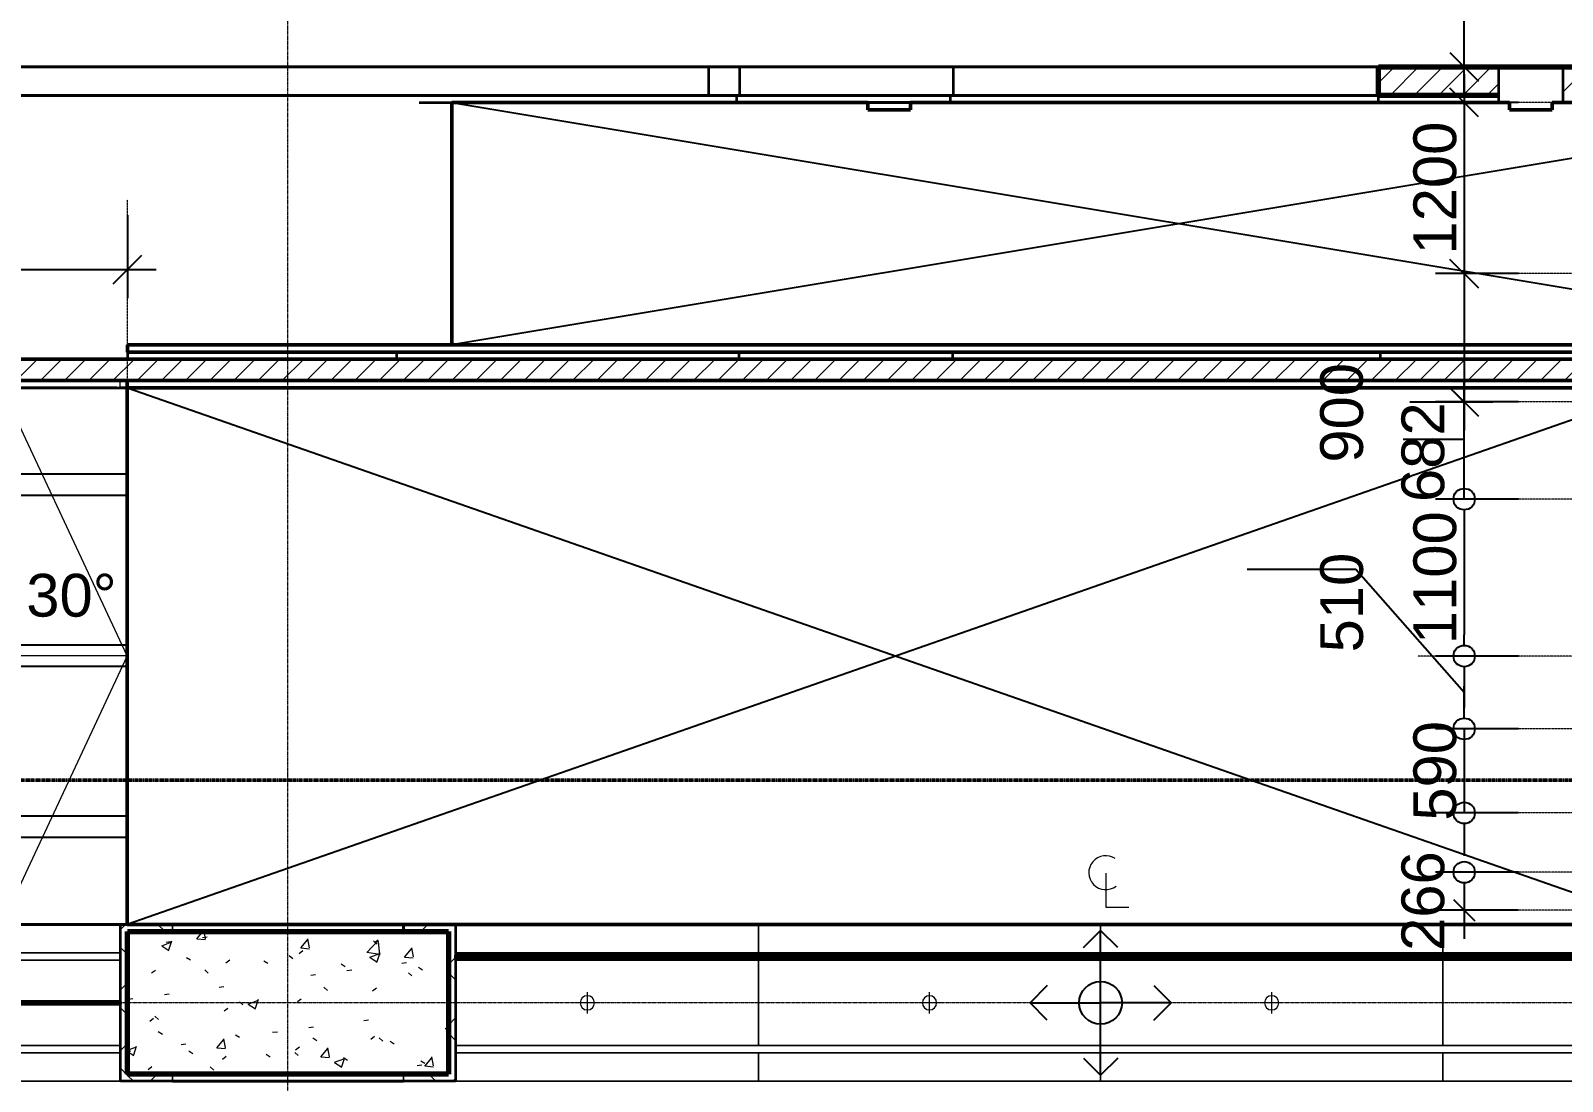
# Model space of a CAD drawing. Header units: millimetres. Extents: x -853228 to -774597, y -17231 to 22435.
# Drawn here: x -803487 to -792743, y 3028 to 10399 of the extents above; entities that cross this region are included whole.
import ezdxf
from ezdxf.xclip import XClip

# ---------------------------------------------------------------- set-up
doc = ezdxf.new("R2010")
doc.units = ezdxf.units.MM
doc.header["$XCLIPFRAME"] = 0
doc.linetypes.add('DPA_Grid _ Level 100', pattern=[10, 5.5, -1.6, 1.3, -1.6])
doc.linetypes.add('DPA_Hidden 50', pattern=[3, 2, -1])
for name, color, linetype, lineweight in [('_ _ A-DETL-OPENING', 1, 'Continuous', 25), ('A-ANNO-DIMS', 1, 'Continuous', 9), ('A-ANNO-NOTE', 3, 'Continuous', 25), ('A-CLNG', 2, 'Continuous', 9), ('A-CLNG-PATT', 2, 'Continuous', 9), ('A-COLS', 5, 'Continuous', 70), ('A-COLS-E', 1, 'Continuous', 35), ('A-DETL', 1, 'Continuous', 70), ('A-DETL-GENF', 2, 'Continuous', 9), ('A-FLOR-E', 2, 'Continuous', 35), ('A-GLAZ-CURT', 2, 'Continuous', 9), ('A-WALL', 5, 'Continuous', 35), ('A-WALL-FNSH', 2, 'Continuous', 35), ('A-WALL-PATT', 1, 'Continuous', 35), ('E-LITE-EQPM', 2, 'Continuous', 9), ('G-ANNO-SECL', 3, 'Continuous', 9), ('G-ANNO-TEXT', 3, 'Continuous', 9), ('I-WALL-E', 2, 'Continuous', 35), ('S-GRID', 251, 'Continuous', 9), ('WALL-E', 2, 'Continuous', 35)]:
    doc.layers.add(name, color=color, linetype=linetype, lineweight=lineweight)
doc.styles.add('Arial_2', font='arial.ttf', dxfattribs={"height": 300})
doc.dimstyles.new('DPA-DIM-3_0_C-C', dxfattribs={"dimscale": 304.8, "dimtxt": 306.07782, "dimasz": 0.492126, "dimexe": 0.656168, "dimexo": 0.0625, "dimgap": 0.164042, "dimtad": 1, "dimdec": 0, "dimzin": 0, "dimdsep": 46, "dimtxsty": 'Arial_2', "dimblk1": 'DOTBLANK', "dimblk2": 'DOTBLANK', "dimsah": 1, "dimcen": 0.09, "dimdle": 0.656168, "dimadec": 8, "dimazin": 0, "dimtfac": 1, "dimtdec": 4, "dimtix": 1, "dimtmove": 0, "dimatfit": 3, "dimfxl": 1.312336, "dimfxlon": 1, "dimtvp": 1, "dimtolj": 1, "dimtzin": 0, "dimarcsym": 2})
doc.dimstyles.new('DPA-DIM-3_0_C-C_1', dxfattribs={"dimscale": 304.8, "dimtxt": 306.07782, "dimasz": 0.492126, "dimexe": 0.656168, "dimexo": 0.0625, "dimgap": 0.164042, "dimtad": 1, "dimdec": 0, "dimzin": 0, "dimdsep": 46, "dimtxsty": 'Arial_2', "dimblk1": 'DOTBLANK', "dimblk2": 'DOTBLANK', "dimsah": 1, "dimcen": 0.09, "dimdle": 0.656168, "dimadec": 8, "dimazin": 0, "dimtfac": 1, "dimtdec": 4, "dimtix": 1, "dimtmove": 1, "dimatfit": 3, "dimfxl": 1.312336, "dimfxlon": 1, "dimtvp": 1, "dimtolj": 1, "dimtzin": 0, "dimarcsym": 2})
doc.dimstyles.new('DPA-DIM-3_0_C-T', dxfattribs={"dimscale": 304.8, "dimtxt": 306.07782, "dimasz": 0.492126, "dimexe": 0.656168, "dimexo": 0.0625, "dimgap": 0.164042, "dimtad": 0, "dimjust": 2, "dimdec": 0, "dimzin": 0, "dimdsep": 46, "dimtxsty": 'Arial_2', "dimblk1": 'DOTBLANK', "dimblk2": 'OBLIQUE', "dimsah": 1, "dimcen": 0.09, "dimdle": 0.656168, "dimadec": 8, "dimazin": 0, "dimtfac": 1, "dimtdec": 4, "dimtix": 1, "dimtmove": 2, "dimatfit": 3, "dimfxl": 1.312336, "dimfxlon": 1, "dimtvp": 1, "dimtolj": 1, "dimtzin": 0, "dimarcsym": 2})
doc.dimstyles.new('DPA-DIM-3_0_T-T', dxfattribs={"dimscale": 304.8, "dimtxt": 306.07782, "dimasz": 0.656168, "dimexe": 0.656168, "dimexo": 0.0625, "dimgap": 0.164042, "dimtad": 1, "dimdec": 0, "dimzin": 0, "dimdsep": 46, "dimtxsty": 'Arial_2', "dimblk1": 'OBLIQUE', "dimblk2": 'OBLIQUE', "dimsah": 1, "dimcen": 0.09, "dimdle": 0.656168, "dimadec": 8, "dimazin": 0, "dimtfac": 1, "dimtdec": 4, "dimtix": 1, "dimtmove": 0, "dimatfit": 3, "dimfxl": 1.312336, "dimfxlon": 1, "dimtvp": 1, "dimtolj": 1, "dimtzin": 0, "dimarcsym": 2})
doc.dimstyles.new('DPA-DIM-3_0_T-T_1', dxfattribs={"dimscale": 304.8, "dimtxt": 306.07782, "dimasz": 0.656168, "dimexe": 0.656168, "dimexo": 0.0625, "dimgap": 0.164042, "dimtad": 1, "dimdec": 0, "dimzin": 0, "dimdsep": 46, "dimtxsty": 'Arial_2', "dimblk1": 'OBLIQUE', "dimblk2": 'OBLIQUE', "dimsah": 1, "dimcen": 0.09, "dimdle": 0.656168, "dimadec": 8, "dimazin": 0, "dimtfac": 1, "dimtdec": 4, "dimtix": 1, "dimtmove": 1, "dimatfit": 3, "dimfxl": 1.312336, "dimfxlon": 1, "dimtvp": 1, "dimtolj": 1, "dimtzin": 0, "dimarcsym": 2})
pattern_1 = [(45, (0, 0), (-84.852814, 84.852814), [])]
pattern_2 = [(45, (0, 0), (-212.13203, 212.13203), []), (135, (0, 0), (-212.13203, -212.13203), [])]

# ---------------------------------------------------------------- blocks, each defined once
blk = doc.blocks.new('DPA_Rectangular - 450 x 450 mm-12250881-4261-01 ENLARGED UPPER PLATFORM LEVEL - REFLECTED CEILING PLAN - SHEET 2')
at = {"layer": 'A-COLS-E'}
for p, q in [((-225, -25), (-225, 225)), ((-225, 225), (225, 225)), ((225, 225), (225, -25))]:
    blk.add_line(p, q, dxfattribs=at)
blk = doc.blocks.new('Arrow-Stair_Ramp-Direction _EWP-Down_ - Arrow Stair Line-18594266-4261-01 ENLARGED UPPER PLATFORM LEVEL - REFLECTED CEILING PLAN - SHEET 2')
at = {"layer": 'A-DETL-GENF', "lineweight": 9}
for q in [(1671, 2632), (-305, 750), (1671, -1132)]:
    blk.add_line((2552, 750), q, dxfattribs=at)
blk.add_circle((-305, 750), 30, dxfattribs=at)
blk = doc.blocks.new('M_Centreline - Centreline-12570908-4261-01 ENLARGED UPPER PLATFORM LEVEL - REFLECTED CEILING PLAN - SHEET 2')
at = {"layer": 'A-ANNO-NOTE', "lineweight": 18}
for p, q in [((-0.01, 0.59), (-0.01, -1.79)), ((-0.01, -1.79), (1.62, -1.79))]:
    blk.add_line(p, q, dxfattribs=at)
blk.add_arc((-0.01, 0.63), 1.19, 55.7755, 308.0372, dxfattribs=at)
blk = doc.blocks.new('DPA_AN_Setting out - Center-8732820-4261-01 ENLARGED UPPER PLATFORM LEVEL - REFLECTED CEILING PLAN - SHEET 2')
at = {"layer": 'A-ANNO-NOTE'}
for p, q in [((-1.21, 3.88), (0, 5.08)), ((1.21, 3.88), (0, 5.08)), ((0, 0), (0, 5.08)), ((-3.74, 1.21), (-4.95, 0)), ((3.74, 1.21), (4.95, 0)), ((-3.74, -1.21), (-4.95, 0)), ((-4.95, 0), (0, 0)), ((4.95, 0), (0, 0)), ((3.74, -1.21), (4.95, 0)), ((0, -5.08), (0, 0)), ((-1.21, -3.88), (0, -5.08)), ((1.21, -3.88), (0, -5.08))]:
    blk.add_line(p, q, dxfattribs=at)
blk.add_circle((0, 0), 1.5, dxfattribs=at)
blk = doc.blocks.new('System Panel - DPA-AR_Metal Ceiling Rectangular Panel-V15-4261-01 ENLARGED UPPER PLATFORM LEVEL - REFLECTED CEILING PLAN - SHEET 2')
at = {"layer": 'A-GLAZ-CURT'}
for p, q in [((-837057, 4129), (-839182, 4129)), ((-839182, 4129), (-839182, 3929)), ((-839182, 3929), (-839182, 4129)), ((-839182, 4129), (-837057, 4129)), ((-839182, 3929), (-837057, 3929)), ((-837057, 3929), (-839182, 3929))]:
    blk.add_line(p, q, dxfattribs=at)
blk = doc.blocks.new('System Panel - DPA-AR_Metal Ceiling Rectangular Panel-V11-4261-01 ENLARGED UPPER PLATFORM LEVEL - REFLECTED CEILING PLAN - SHEET 2')
at = {"layer": 'A-GLAZ-CURT'}
for p, q in [((-825657, 3229), (-827782, 3229)), ((-827782, 3229), (-827782, 3029)), ((-827782, 3029), (-827782, 3229)), ((-827782, 3229), (-825657, 3229)), ((-827782, 3029), (-825657, 3029)), ((-825657, 3029), (-827782, 3029))]:
    blk.add_line(p, q, dxfattribs=at)
blk = doc.blocks.new('System Panel - DPA-AR_Metal Ceiling Rectangular Panel-V19-4261-01 ENLARGED UPPER PLATFORM LEVEL - REFLECTED CEILING PLAN - SHEET 2')
at = {"layer": 'A-GLAZ-CURT'}
for p, q in [((-802857, 3879), (-804982, 3879)), ((-804982, 3879), (-804982, 3589)), ((-804982, 3589), (-804982, 3879)), ((-804982, 3879), (-802857, 3879)), ((-804982, 3569), (-804982, 3279)), ((-804982, 3279), (-804982, 3569)), ((-804982, 3279), (-802857, 3279)), ((-802857, 3279), (-804982, 3279))]:
    blk.add_line(p, q, dxfattribs=at)
blk = doc.blocks.new('System Panel - DPA-AR_Metal Ceiling Rectangular Panel-V20-4261-01 ENLARGED UPPER PLATFORM LEVEL - REFLECTED CEILING PLAN - SHEET 2')
at = {"layer": 'A-GLAZ-CURT'}
for p, q in [((-798382, 4129), (-800507, 4129)), ((-800507, 4129), (-798382, 4129)), ((-798382, 3929), (-798382, 4129)), ((-798382, 4129), (-798382, 3929)), ((-800507, 3929), (-798382, 3929)), ((-798382, 3929), (-800507, 3929))]:
    blk.add_line(p, q, dxfattribs=at)
blk = doc.blocks.new('System Panel - DPA-AR_Metal Ceiling Rectangular Panel-V21-4261-01 ENLARGED UPPER PLATFORM LEVEL - REFLECTED CEILING PLAN - SHEET 2')
at = {"layer": 'A-GLAZ-CURT'}
for p, q in [((-795982, 4129), (-798382, 4129)), ((-798382, 4129), (-798382, 3929)), ((-798382, 3929), (-798382, 4129)), ((-798382, 4129), (-795982, 4129)), ((-795982, 3929), (-795982, 4129)), ((-795982, 4129), (-795982, 3929)), ((-798382, 3929), (-795982, 3929)), ((-795982, 3929), (-798382, 3929))]:
    blk.add_line(p, q, dxfattribs=at)
blk = doc.blocks.new('System Panel - DPA-AR_Metal Ceiling Rectangular Panel-V22-4261-01 ENLARGED UPPER PLATFORM LEVEL - REFLECTED CEILING PLAN - SHEET 2')
at = {"layer": 'A-GLAZ-CURT'}
for p, q in [((-791457, 4129), (-793582, 4129)), ((-793582, 4129), (-793582, 3929)), ((-793582, 3929), (-793582, 4129)), ((-793582, 4129), (-791457, 4129)), ((-793582, 3929), (-791457, 3929)), ((-791457, 3929), (-793582, 3929))]:
    blk.add_line(p, q, dxfattribs=at)
blk = doc.blocks.new('System Panel - DPA-AR_Metal Ceiling Rectangular Panel-V6-4261-01 ENLARGED UPPER PLATFORM LEVEL - REFLECTED CEILING PLAN - SHEET 2')
at = {"layer": 'A-GLAZ-CURT'}
for p, q in [((-821182, 3229), (-823307, 3229)), ((-823307, 3229), (-821182, 3229)), ((-821182, 3029), (-821182, 3229)), ((-821182, 3229), (-821182, 3029)), ((-823307, 3029), (-821182, 3029)), ((-821182, 3029), (-823307, 3029))]:
    blk.add_line(p, q, dxfattribs=at)
blk = doc.blocks.new('System Panel - DPA-AR_Metal Ceiling Rectangular Panel-V7-4261-01 ENLARGED UPPER PLATFORM LEVEL - REFLECTED CEILING PLAN - SHEET 2')
at = {"layer": 'A-GLAZ-CURT'}
for p, q in [((-818782, 3229), (-821182, 3229)), ((-821182, 3229), (-821182, 3029)), ((-821182, 3029), (-821182, 3229)), ((-821182, 3229), (-818782, 3229)), ((-818782, 3029), (-818782, 3229)), ((-818782, 3229), (-818782, 3029)), ((-821182, 3029), (-818782, 3029)), ((-818782, 3029), (-821182, 3029))]:
    blk.add_line(p, q, dxfattribs=at)
blk = doc.blocks.new('System Panel - DPA-AR_Metal Ceiling Rectangular Panel-13139320-4261-01 ENLARGED UPPER PLATFORM LEVEL - REFLECTED CEILING PLAN - SHEET 2')
at = {"layer": 'A-GLAZ-CURT'}
for p, q in [((-821182, 3879), (-823307, 3879)), ((-823307, 3879), (-821182, 3879)), ((-821182, 3279), (-821182, 3879)), ((-821182, 3879), (-821182, 3279)), ((-823307, 3279), (-821182, 3279)), ((-821182, 3279), (-823307, 3279))]:
    blk.add_line(p, q, dxfattribs=at)
blk = doc.blocks.new('System Panel - DPA-AR_Metal Ceiling Rectangular Panel-13139299-4261-01 ENLARGED UPPER PLATFORM LEVEL - REFLECTED CEILING PLAN - SHEET 2')
at = {"layer": 'A-GLAZ-CURT'}
for p, q in [((-818782, 3879), (-821182, 3879)), ((-821182, 3879), (-821182, 3279)), ((-821182, 3279), (-821182, 3879)), ((-821182, 3879), (-818782, 3879)), ((-818782, 3279), (-818782, 3879)), ((-818782, 3879), (-818782, 3279)), ((-821182, 3279), (-818782, 3279)), ((-818782, 3279), (-821182, 3279))]:
    blk.add_line(p, q, dxfattribs=at)
blk = doc.blocks.new('System Panel - DPA-AR_Metal Ceiling Rectangular Panel-V12-4261-01 ENLARGED UPPER PLATFORM LEVEL - REFLECTED CEILING PLAN - SHEET 2')
at = {"layer": 'A-GLAZ-CURT'}
for p, q in [((-825657, 3879), (-827782, 3879)), ((-827782, 3879), (-827782, 3279)), ((-827782, 3279), (-827782, 3879)), ((-827782, 3879), (-825657, 3879)), ((-827782, 3279), (-825657, 3279)), ((-825657, 3279), (-827782, 3279))]:
    blk.add_line(p, q, dxfattribs=at)
blk = doc.blocks.new('*U470')
at = {"layer": 'A-CLNG'}
for p, q in [((-1127, 4315), (-3984, 4315)), ((-3984, 4315), (-1127, 4315)), ((-1127, 550), (-1127, 4315)), ((-1127, 4315), (-1127, 550)), ((-3984, 550), (-1127, 550)), ((-1127, 550), (-3984, 550))]:
    blk.add_line(p, q, dxfattribs=at)
at = {"layer": 'A-GLAZ-CURT'}
for name, p in [('System Panel - DPA-AR_Metal Ceiling Rectangular Panel-V15-4261-01 ENLARGED UPPER PLATFORM LEVEL - REFLECTED CEILING PLAN - SHEET 2', (835882, -3579)), ('System Panel - DPA-AR_Metal Ceiling Rectangular Panel-V20-4261-01 ENLARGED UPPER PLATFORM LEVEL - REFLECTED CEILING PLAN - SHEET 2', (801682, -3579)), ('System Panel - DPA-AR_Metal Ceiling Rectangular Panel-V21-4261-01 ENLARGED UPPER PLATFORM LEVEL - REFLECTED CEILING PLAN - SHEET 2', (801682, -3579)), ('System Panel - DPA-AR_Metal Ceiling Rectangular Panel-V21-4261-01 ENLARGED UPPER PLATFORM LEVEL - REFLECTED CEILING PLAN - SHEET 2', (804082, -3579)), ('System Panel - DPA-AR_Metal Ceiling Rectangular Panel-V22-4261-01 ENLARGED UPPER PLATFORM LEVEL - REFLECTED CEILING PLAN - SHEET 2', (801682, -3579)), ('System Panel - DPA-AR_Metal Ceiling Rectangular Panel-V19-4261-01 ENLARGED UPPER PLATFORM LEVEL - REFLECTED CEILING PLAN - SHEET 2', (801682, -3579)), ('System Panel - DPA-AR_Metal Ceiling Rectangular Panel-13139320-4261-01 ENLARGED UPPER PLATFORM LEVEL - REFLECTED CEILING PLAN - SHEET 2', (824482, -3579)), ('System Panel - DPA-AR_Metal Ceiling Rectangular Panel-13139299-4261-01 ENLARGED UPPER PLATFORM LEVEL - REFLECTED CEILING PLAN - SHEET 2', (824482, -3579)), ('System Panel - DPA-AR_Metal Ceiling Rectangular Panel-13139299-4261-01 ENLARGED UPPER PLATFORM LEVEL - REFLECTED CEILING PLAN - SHEET 2', (826882, -3579)), ('System Panel - DPA-AR_Metal Ceiling Rectangular Panel-V12-4261-01 ENLARGED UPPER PLATFORM LEVEL - REFLECTED CEILING PLAN - SHEET 2', (835882, -3579)), ('System Panel - DPA-AR_Metal Ceiling Rectangular Panel-V11-4261-01 ENLARGED UPPER PLATFORM LEVEL - REFLECTED CEILING PLAN - SHEET 2', (824482, -3579)), ('System Panel - DPA-AR_Metal Ceiling Rectangular Panel-V6-4261-01 ENLARGED UPPER PLATFORM LEVEL - REFLECTED CEILING PLAN - SHEET 2', (824482, -3579)), ('System Panel - DPA-AR_Metal Ceiling Rectangular Panel-V7-4261-01 ENLARGED UPPER PLATFORM LEVEL - REFLECTED CEILING PLAN - SHEET 2', (824482, -3579)), ('System Panel - DPA-AR_Metal Ceiling Rectangular Panel-V7-4261-01 ENLARGED UPPER PLATFORM LEVEL - REFLECTED CEILING PLAN - SHEET 2', (826882, -3579)), ('System Panel - DPA-AR_Metal Ceiling Rectangular Panel-V11-4261-01 ENLARGED UPPER PLATFORM LEVEL - REFLECTED CEILING PLAN - SHEET 2', (835882, -3579))]:
    blk.add_blockref(name, p, dxfattribs=at)
blk = doc.blocks.new('_Oblique')
at = {"color": 0, "linetype": 'ByBlock', "lineweight": -2}
blk.add_line((-0.5, -0.5), (0.5, 0.5), dxfattribs=at)
blk = doc.blocks.new('*D322')
at = {"layer": 'A-ANNO-DIMS', "color": 0, "lineweight": -2, "transparency": 16777216}
for p, q in [((8250, 6365), (8250, 9035)), ((7869, 8835), (8450, 8835)), ((7869, 6565), (8450, 6565))]:
    blk.add_line(p, q, dxfattribs=at)
at = {"layer": 'Defpoints', "color": 0, "transparency": 16777216}
for p in [(7850, 8835), (8250, 8835), (7850, 6565)]:
    blk.add_point(p, dxfattribs=at)
at = {"layer": 'A-ANNO-DIMS', "color": 0, "lineweight": -2, "transparency": 16777216, "xscale": 200, "yscale": 200, "zscale": 200}
for p, rotation in [((8250, 8835), 90), ((8250, 6565), 270)]:
    blk.add_blockref('_Oblique', p, dxfattribs=dict(at, rotation=rotation))
at = {"layer": 'A-ANNO-DIMS', "color": 0, "transparency": 16777216, "insert": (8046, 7700), "char_height": 300, "width": 1107.53, "attachment_point": 5, "rotation": 90, "style": 'Arial_2'}
blk.add_mtext('\\A1;2270', dxfattribs=at)
blk = doc.blocks.new('*D340')
at = {"layer": 'A-ANNO-DIMS', "color": 0, "lineweight": -2, "transparency": 16777216}
for p, q in [((-3984, 5525), (-3984, 4944)), ((-1125, 5525), (-1125, 4944)), ((-4184, 5144), (-925, 5144))]:
    blk.add_line(p, q, dxfattribs=at)
at = {"layer": 'Defpoints', "color": 0, "transparency": 16777216}
for p in [(-3984, 5544), (-1125, 5544), (-1125, 5144)]:
    blk.add_point(p, dxfattribs=at)
at = {"layer": 'A-ANNO-DIMS', "color": 0, "lineweight": -2, "transparency": 16777216, "xscale": 200, "yscale": 200, "zscale": 200, "rotation": 180}
blk.add_blockref('_Oblique', (-3984, 5144), dxfattribs=at)
at = {"layer": 'A-ANNO-DIMS', "color": 0, "lineweight": -2, "transparency": 16777216, "xscale": 200, "yscale": 200, "zscale": 200}
blk.add_blockref('_Oblique', (-1125, 5144), dxfattribs=at)
at = {"layer": 'A-ANNO-DIMS', "color": 0, "transparency": 16777216, "insert": (-2554, 5348), "char_height": 300, "width": 1107.53, "attachment_point": 5, "style": 'Arial_2'}
blk.add_mtext('\\A1;2859', dxfattribs=at)
blk = doc.blocks.new('*D347')
at = {"layer": 'Defpoints', "color": 0, "transparency": 16777216}
for p in [(8250, 3533), (8254, 3533), (8254, 3533)]:
    blk.add_point(p, dxfattribs=at)
blk = doc.blocks.new('_DotBlank')
at = {"color": 0, "linetype": 'ByBlock', "lineweight": -2}
blk.add_line((-0.5, 0), (-1, 0), dxfattribs=at)
blk.add_circle((0, 0), 0.5, dxfattribs=at)
blk = doc.blocks.new('_None')
blk = doc.blocks.new('*D348')
at = {"layer": 'A-ANNO-DIMS', "color": 0, "lineweight": -2, "transparency": 16777216}
for p, q in [((8250, 4215), (8250, 4365)), ((7869, 4215), (8450, 4215)), ((8250, 3533), (8250, 4215)), ((8630, 3533), (8050, 3533)), ((8250, 3383), (8250, 3233))]:
    blk.add_line(p, q, dxfattribs=at)
at = {"layer": 'Defpoints', "color": 0, "transparency": 16777216}
for p in [(7850, 4215), (8250, 4215), (8650, 3533)]:
    blk.add_point(p, dxfattribs=at)
at = {"layer": 'A-ANNO-DIMS', "color": 0, "lineweight": -2, "transparency": 16777216, "xscale": 150, "yscale": 150, "zscale": 150}
for name, p, rotation in [('_Oblique', (8250, 4215), 270), ('_DotBlank', (8250, 3533), 90)]:
    blk.add_blockref(name, p, dxfattribs=dict(at, rotation=rotation))
at = {"layer": 'A-ANNO-DIMS', "color": 0, "transparency": 16777216, "insert": (7810, 3513), "char_height": 300, "width": 830.65, "attachment_point": 1, "rotation": 90, "line_spacing_factor": 0.941778, "style": 'Arial_2'}
blk.add_mtext('\\A1;682', dxfattribs=at)
blk = doc.blocks.new('*D349')
at = {"layer": 'A-ANNO-DIMS', "color": 0, "lineweight": -2, "transparency": 16777216}
for p, q in [((8630, 3533), (8050, 3533)), ((8250, 3383), (8250, 2582)), ((8630, 2432), (8050, 2432))]:
    blk.add_line(p, q, dxfattribs=at)
at = {"layer": 'Defpoints', "color": 0, "transparency": 16777216}
for p in [(8650, 3533), (8250, 2432), (8650, 2432)]:
    blk.add_point(p, dxfattribs=at)
at = {"layer": 'A-ANNO-DIMS', "color": 0, "lineweight": -2, "transparency": 16777216, "xscale": 150, "yscale": 150, "zscale": 150}
for p, rotation in [((8250, 3533), 90), ((8250, 2432), 270)]:
    blk.add_blockref('_DotBlank', p, dxfattribs=dict(at, rotation=rotation))
at = {"layer": 'A-ANNO-DIMS', "color": 0, "transparency": 16777216, "insert": (8046, 2982), "char_height": 300, "width": 1107.53, "attachment_point": 5, "rotation": 90, "style": 'Arial_2'}
blk.add_mtext('\\A1;1100', dxfattribs=at)
blk = doc.blocks.new('*D350')
at = {"layer": 'A-ANNO-DIMS', "color": 0, "lineweight": -2, "transparency": 16777216}
for p, q in [((7490, 3039), (6728, 3039)), ((8250, 2177), (7490, 3039)), ((8630, 2432), (8050, 2432)), ((8250, 2282), (8250, 2072)), ((8630, 1922), (8050, 1922))]:
    blk.add_line(p, q, dxfattribs=at)
at = {"layer": 'Defpoints', "color": 0, "transparency": 16777216}
for p in [(8650, 2432), (8250, 1922), (8650, 1922)]:
    blk.add_point(p, dxfattribs=at)
at = {"layer": 'A-ANNO-DIMS', "color": 0, "lineweight": -2, "transparency": 16777216, "xscale": 150, "yscale": 150, "zscale": 150}
for p, rotation in [((8250, 2432), 90), ((8250, 1922), 270)]:
    blk.add_blockref('_DotBlank', p, dxfattribs=dict(at, rotation=rotation))
at = {"layer": 'A-ANNO-DIMS', "color": 0, "transparency": 16777216, "insert": (7240, 2458), "char_height": 300, "width": 830.65, "attachment_point": 1, "rotation": 90, "line_spacing_factor": 0.941778, "style": 'Arial_2'}
blk.add_mtext('\\A1;510', dxfattribs=at)
blk = doc.blocks.new('*D351')
at = {"layer": 'A-ANNO-DIMS', "color": 0, "lineweight": -2, "transparency": 16777216}
for p, q in [((8250, 2072), (8250, 2222)), ((8630, 1922), (8050, 1922)), ((8250, 1922), (8250, 1332)), ((8630, 1332), (8050, 1332)), ((8250, 1182), (8250, 1032))]:
    blk.add_line(p, q, dxfattribs=at)
at = {"layer": 'Defpoints', "color": 0, "transparency": 16777216}
for p in [(8650, 1922), (8250, 1332), (8650, 1332)]:
    blk.add_point(p, dxfattribs=at)
at = {"layer": 'A-ANNO-DIMS', "color": 0, "lineweight": -2, "transparency": 16777216, "xscale": 150, "yscale": 150, "zscale": 150}
for p, rotation in [((8250, 1922), 270), ((8250, 1332), 90)]:
    blk.add_blockref('_DotBlank', p, dxfattribs=dict(at, rotation=rotation))
at = {"layer": 'A-ANNO-DIMS', "color": 0, "transparency": 16777216, "insert": (8046, 1627), "char_height": 300, "width": 830.65, "attachment_point": 5, "rotation": 90, "style": 'Arial_2'}
blk.add_mtext('\\A1;590', dxfattribs=at)
blk = doc.blocks.new('*D352')
at = {"layer": 'Defpoints', "color": 0, "transparency": 16777216}
for p in [(8250, 916), (8254, 916), (8254, 916)]:
    blk.add_point(p, dxfattribs=at)
blk = doc.blocks.new('*D353')
at = {"layer": 'A-ANNO-DIMS', "color": 0, "lineweight": -2, "transparency": 16777216}
for p, q in [((8630, 916), (8050, 916)), ((8250, 766), (8250, 450)), ((8630, 650), (8050, 650))]:
    blk.add_line(p, q, dxfattribs=at)
at = {"layer": 'Defpoints', "color": 0, "transparency": 16777216}
for p in [(8650, 916), (8250, 650), (8650, 650)]:
    blk.add_point(p, dxfattribs=at)
at = {"layer": 'A-ANNO-DIMS', "color": 0, "lineweight": -2, "transparency": 16777216, "xscale": 150, "yscale": 150, "zscale": 150}
for name, p, rotation in [('_DotBlank', (8250, 916), 90), ('_Oblique', (8250, 650), 270)]:
    blk.add_blockref(name, p, dxfattribs=dict(at, rotation=rotation))
at = {"layer": 'A-ANNO-DIMS', "color": 0, "transparency": 16777216, "insert": (7810, 364), "char_height": 300, "width": 830.65, "attachment_point": 1, "rotation": 90, "line_spacing_factor": 0.941778, "style": 'Arial_2'}
blk.add_mtext('\\A1;266', dxfattribs=at)
blk = doc.blocks.new('*D382')
at = {"layer": 'A-ANNO-DIMS', "color": 0, "lineweight": -2, "transparency": 16777216}
for p, q in [((8250, 6515), (8250, 4915)), ((8630, 6315), (8050, 6315)), ((8630, 5115), (8050, 5115))]:
    blk.add_line(p, q, dxfattribs=at)
at = {"layer": 'Defpoints', "color": 0, "transparency": 16777216}
for p in [(8650, 6315), (8250, 5115), (8650, 5115)]:
    blk.add_point(p, dxfattribs=at)
at = {"layer": 'A-ANNO-DIMS', "color": 0, "lineweight": -2, "transparency": 16777216, "xscale": 200, "yscale": 200, "zscale": 200}
for p, rotation in [((8250, 6315), 90), ((8250, 5115), 270)]:
    blk.add_blockref('_Oblique', p, dxfattribs=dict(at, rotation=rotation))
at = {"layer": 'A-ANNO-DIMS', "color": 0, "transparency": 16777216, "insert": (8046, 5715), "char_height": 300, "width": 1107.53, "attachment_point": 5, "rotation": 90, "style": 'Arial_2'}
blk.add_mtext('\\A1;1200', dxfattribs=at)
blk = doc.blocks.new('*D383')
at = {"layer": 'A-ANNO-DIMS', "color": 0, "lineweight": -2, "transparency": 16777216}
for p, q in [((8250, 5315), (8250, 4015)), ((8630, 5115), (8050, 5115)), ((8630, 4215), (8050, 4215)), ((8250, 3954), (8250, 4215)), ((7821, 3954), (8250, 3954))]:
    blk.add_line(p, q, dxfattribs=at)
at = {"layer": 'Defpoints', "color": 0, "transparency": 16777216}
for p in [(8650, 5115), (8250, 4215), (8650, 4215)]:
    blk.add_point(p, dxfattribs=at)
at = {"layer": 'A-ANNO-DIMS', "color": 0, "lineweight": -2, "transparency": 16777216, "xscale": 200, "yscale": 200, "zscale": 200}
for p, rotation in [((8250, 5115), 90), ((8250, 4215), 270)]:
    blk.add_blockref('_Oblique', p, dxfattribs=dict(at, rotation=rotation))
at = {"layer": 'A-ANNO-DIMS', "color": 0, "transparency": 16777216, "insert": (7240, 3789), "char_height": 300, "width": 830.65, "attachment_point": 1, "rotation": 90, "line_spacing_factor": 0.941778, "style": 'Arial_2'}
blk.add_mtext('\\A1;900', dxfattribs=at)
blk = doc.blocks.new('LGF_DL_SAA_LowPower_DL1a - LGF_DL_SAA_LowPower_DL1a-8832329-4160-01 UPPER PLATFORM LEVEL - REFLECTED CEILING PLAN')
at = {"layer": 'A-DETL-GENF'}
for p, q in [((72.5, 0), (-72.5, 0)), ((0, 75), (0, -75))]:
    blk.add_line(p, q, dxfattribs=at)
blk.add_circle((0, 0), 50, dxfattribs=at)
blk = doc.blocks.new('C-1-PP19-AR-4160-01-B_20250902-175713_EXDOWNLIGHT')
at = {"layer": 'E-LITE-EQPM', "extrusion": (0, 0, -1), "rotation": 180}
for p in [(54900, 0), (52500, 0), (50100, 0)]:
    blk.add_blockref('LGF_DL_SAA_LowPower_DL1a - LGF_DL_SAA_LowPower_DL1a-8832329-4160-01 UPPER PLATFORM LEVEL - REFLECTED CEILING PLAN', p, dxfattribs=at)
blk = doc.blocks.new('C-1-PP19-AR-4261-01-B_20250910-022855_EXDIM')
at = {"layer": '_ _ A-DETL-OPENING'}
for p, q in [((1150, 6315), (11360, 4615)), ((11360, 6315), (1150, 4615)), ((9960.4, 4421.3), (-1127.4, 550)), ((-1125, 4315), (9656, 550))]:
    blk.add_line(p, q, dxfattribs=at)
at = {"layer": 'A-DETL', "lineweight": 50}
for p, q in [((4067, 6315), (1150, 6315)), ((1150, 6315), (1150, 4615)), ((4067, 6265), (4067, 6315)), ((4367, 6265), (4067, 6265)), ((8567, 6315), (4367, 6315)), ((4367, 6315), (4367, 6265)), ((8567, 6265), (8567, 6315)), ((8867, 6265), (8567, 6265)), ((11360, 6315), (8867, 6315)), ((8867, 6315), (8867, 6265)), ((11360, 4515), (-12775, 4515)), ((11360, 4615), (-1125, 4615)), ((-1125, 4615), (-1125, 4565)), ((-1125, 4565), (11360, 4565)), ((1150, 4565), (11360, 4565)), ((-12775, 4365), (11360, 4365)), ((11360, 4365), (-1127.4, 4365)), ((-1127.4, 4365), (-1127.4, 4315)), ((9656, 4315), (-1127.4, 4315)), ((-1127.4, 4315), (-1127.4, 550)), ((-1127.4, 4315), (11360, 4315)), ((-1127.4, 550), (9656, 550))]:
    blk.add_line(p, q, dxfattribs=at)
at = {"layer": 'A-DETL', "color": 55, "linetype": 'DPA_Hidden 50', "lineweight": 9}
for p, q in [((11366.9, 6315), (8166.9, 6315)), ((-1125, 4332.7), (-1125, 5632.7)), ((11400, 5115), (8166.9, 5115)), ((12400, 4215), (8166.9, 4215)), ((12400, 3532.5), (8254.4, 3532.5)), ((11625, 2432.5), (7925, 2432.5)), ((16975, 1922.5), (8254.4, 1922.5)), ((9954.4, 1332.5), (8254.4, 1332.5)), ((16975, 916.3), (8254.4, 916.3)), ((12054.4, 650), (8254.4, 650))]:
    blk.add_line(p, q, dxfattribs=at)
at = {"layer": 'A-DETL', "lineweight": 9}
for p, q in [((-1177.4, 4365), (-12525, 4365)), ((-12525, 4315), (-1177.4, 4315)), ((-1177.4, 4315), (-1177.4, 4365))]:
    blk.add_line(p, q, dxfattribs=at)
at = {"layer": 'S-GRID', "linetype": 'DPA_Grid _ Level 100'}
for p, q in [((0, -19375), (0, 17167.1)), ((22800, 0), (-50217.4, 0))]:
    blk.add_line(p, q, dxfattribs=at)
at = {"layer": 'A-ANNO-DIMS'}
for base, p1, p2, dimstyle, override, picture, middle in [((8249.5, 8835), (7849.5, 6565), (7849.5, 8835), 'DPA-DIM-3_0_T-T', {"dimpost": '<>', "dimfxl": 2270}, '*D322', (8046.4, 7700)), ((8249.5, 5115), (8649.5, 6315), (8649.5, 5115), 'DPA-DIM-3_0_T-T', {"dimpost": '<>', "dimfxl": 1199.997265}, '*D382', (8046.4, 5715)), ((8249.5, 2432.5), (8649.5, 3532.5), (8649.5, 2432.5), 'DPA-DIM-3_0_C-C', {"dimpost": '<>', "dimfxl": 1100.002492}, '*D349', (8046.4, 2982.5)), ((8249.5, 1332.5), (8649.5, 1922.5), (8649.5, 1332.5), 'DPA-DIM-3_0_C-C', {"dimpost": '<>', "dimfxl": 589.999005}, '*D351', (8046.4, 1627.5))]:
    dim = blk.add_linear_dim(base=base, p1=p1, p2=p2, angle=90, dimstyle=dimstyle, override=override, dxfattribs=at)
    dim.commit()
    dim.dimension.update_dxf_attribs({"geometry": picture, "text_midpoint": middle})
dim = blk.add_linear_dim(base=(-1125, 5144.4), p1=(-3983.8, 5544.4), p2=(-1125, 5544.4), dimstyle='DPA-DIM-3_0_T-T', override={"dimpost": '<>', "dimfxl": 2858.791701}, dxfattribs=at)
dim.commit()
dim.dimension.update_dxf_attribs({"geometry": '*D340', "text_midpoint": (-2554.4, 5347.6)})
for base, p1, p2, dimstyle, override, picture, middle in [((8249.5, 4215), (8649.5, 5115), (8649.5, 4215), 'DPA-DIM-3_0_T-T_1', {"dimpost": '<>', "dimfxl": 900.005726}, '*D383', (7440.1, 3954.1)), ((8249.5239, 4214.997), (8649.5239, 3532.501), (7849.5239, 4214.997), 'DPA-DIM-3_0_C-T', {"dimpost": '<>', "dimfxl": 1051.570637}, '*D348', (8010.055, 3928.1143)), ((8249.5, 1922.5), (8649.5, 2432.5), (8649.5, 1922.5), 'DPA-DIM-3_0_C-C_1', {"dimpost": '<>', "dimfxl": 510}, '*D350', (7440.1, 3039)), ((8249.5, 650), (8649.5, 916.3), (8649.5, 650), 'DPA-DIM-3_0_C-T', {"dimpost": '<>', "dimfxl": 266.25}, '*D353', (8010.1, 779.4))]:
    dim = blk.add_linear_dim(base=base, p1=p1, p2=p2, angle=90, dimstyle=dimstyle, override=override, dxfattribs=at)
    dim.commit()
    dim.dimension.update_dxf_attribs({"geometry": picture, "text_midpoint": middle, "dimtype": 160, "text_rotation": 90})
for base, p1, p2, picture, middle in [((8249.5, 3532.5), (8254.4, 3532.5), (8254.4, 3532.5), '*D347', (8249.5, 3532.5)), ((8249.5, 916.3), (8254.4, 916.3), (8254.4, 916.3), '*D352', (8249.5, 916.3))]:
    dim = blk.add_linear_dim(base=base, p1=p1, p2=p2, angle=90, text=' ', dimstyle='DPA-DIM-3_0_C-T', override={"dimpost": '<>', "dimblk": 'None', "dimse1": 1, "dimse2": 1, "dimsd1": 1, "dimsd2": 1, "dimfxl": 0}, dxfattribs=at)
    dim.commit()
    dim.dimension.update_dxf_attribs({"geometry": picture, "text_midpoint": middle})

msp = doc.modelspace()

# ---------------------------------------------------------------- hatches: boundary and pattern name
at = {"layer": 'A-CLNG-PATT', "lineweight": 25}
h = msp.add_hatch(dxfattribs=at)
h.set_pattern_fill('FP_4', color=256, style=0, pattern_type=2)
h.set_pattern_definition([(270, (-1469761, 676811.5), (-3117.691, -2e-13), [1200, 0]), (270, (-1466643.3, 676811.5), (-3117.691, -2e-13), [1200, 0]), (180, (-1466643.3, 675686.5), (1e-13, 1200), [3117.691, 0]), (180, (-1466643.3, 676736.5), (1e-13, 1200), [3117.691, 0])])
h.paths.add_polyline_path([(-803043, 4129), (-802810, 4129), (-802810, 7894), (-805666, 7894), (-805666, 4129), (-804982, 4129)])
at = {"layer": 'A-COLS-E', "lineweight": 9}
h = msp.add_hatch(dxfattribs=at)
h.set_pattern_fill('FP_1', color=256, style=0, pattern_type=2)
h.set_pattern_definition([(50, (0, 0), (728.7365, -63.75582), [76.2, -838.2]), (355, (0, 0), (-140.9716, 764.2276), [60.96, -670.56]), (100.451, (60.7, -5.3), (587.77, 700.46675), [64.76, -712.36]), (46.184, (0, 203.2), (1084.3162, -168.171), [114.3, -1257.3]), (96.636, (90.4, 189.2), (949.6099, 989.7098), [97.14, -1068.54]), (351.184, (0, 203.2), (949.6206, 989.7012), [91.44, -1005.84]), (21, (101.6, 152.4), (606.45787, -409.06057), [76.2, -838.2]), (326, (101.6, 152.4), (247.20834, 736.7529), [60.96, -670.56]), (71.451, (152.14, 118.3), (853.66825, 327.6855), [64.76, -712.36]), (37.5, (0, 0), (12.35469, 338.22012), [33.528, -628.904, 33.528, -647.192, -673.1]), (37.5, (0, 0), (12.35469, 338.22012), [-1343.152, 33.528, -639.572]), (7.5, (0, 0), (267.27887, 400.72213), [33.528, -354.584, 33.528, -613.664, -256.54]), (7.5, (0, 0), (267.27887, 400.72213), [-1035.304, 33.528, -223.012]), (327.5, (-226.57, 0), (542.36333, -22.91534), [33.528, -220.472, 33.528, -758.952, -1051.56]), (327.5, (-226.57, 0), (542.36333, -22.91534), [-1046.48, 33.528, -1018.032]), (317.5, (-328.17, 0), (592.51696, 101.7071), [33.528, -296.672, 33.528, -492.76, -746.76]), (317.5, (-328.17, 0), (592.51696, 101.7071), [-856.488, 33.528, -713.232])])
h.paths.add_polyline_path([(-800557, 3079), (-800557, 4079), (-802807, 4079), (-802807, 3079), (-800837, 3079)])
at = {"layer": 'A-DETL-GENF', "lineweight": 9}
h = msp.add_hatch(dxfattribs=at)
h.set_pattern_fill('FP_2', color=10, style=0, pattern_type=2)
h.set_pattern_definition(pattern_1)
h.paths.add_polyline_path([(-792012, 7944), (-790322, 7944), (-790322, 8094), (-814457, 8094), (-814457, 7944), (-796424, 7944)])
at = {"layer": 'A-WALL-PATT', "lineweight": 9}
h = msp.add_hatch(dxfattribs=at)
h.set_pattern_fill('FP_2', color=256, style=0, pattern_type=2)
h.set_pattern_definition(pattern_1)
h.paths.add_polyline_path([(-786082, 9944), (-786082, 10144), (-792740, 10144), (-792740, 9944), (-787600, 9944)])
h.paths.add_polyline_path([(-793190, 9944), (-793190, 10144), (-794034, 10144), (-794034, 9944)])
h = msp.add_hatch(dxfattribs=at)
h.set_pattern_fill('FP_5', color=256, style=0, pattern_type=2)
h.set_pattern_definition(pattern_2)
h.paths.add_polyline_path([(-802857, 3029), (-802807, 3029), (-802807, 4129), (-802857, 4129), (-802857, 3753)])
h = msp.add_hatch(dxfattribs=at)
h.set_pattern_fill('FP_5', color=256, style=0, pattern_type=2)
h.set_pattern_definition(pattern_2)
h.paths.add_polyline_path([(-802492, 4079), (-802492, 4129), (-802807, 4129), (-802807, 4079)])
h.paths.add_polyline_path([(-800557, 4079), (-800557, 4129), (-800872, 4129), (-800872, 4079), (-800837, 4079)])
h = msp.add_hatch(dxfattribs=at)
h.set_pattern_fill('FP_5', color=256, style=0, pattern_type=2)
h.set_pattern_definition(pattern_2)
h.paths.add_polyline_path([(-800557, 3079), (-800507, 3079), (-800507, 4129), (-800557, 4129), (-800557, 3753)])
h = msp.add_hatch(dxfattribs=at)
h.set_pattern_fill('FP_5', color=256, style=0, pattern_type=2)
h.set_pattern_definition(pattern_2)
h.paths.add_polyline_path([(-800872, 3029), (-800507, 3029), (-800507, 3079), (-800872, 3079)])
h.paths.add_polyline_path([(-802492, 3029), (-802492, 3079), (-802807, 3079), (-802807, 3029)])

# ---------------------------------------------------------------- linework, layer by layer
at = {"layer": 'A-COLS'}
for p, q in [((-802807, 3079), (-802807, 4079)), ((-802807, 4079), (-800557, 4079)), ((-800557, 4079), (-800557, 3079)), ((-800557, 3079), (-802807, 3079))]:
    msp.add_line(p, q, dxfattribs=at)
at = {"layer": 'A-FLOR-E'}
for p, q in [((-812985, 9944), (-800532, 9944)), ((-800532, 9894), (-800532, 8194)), ((-800532, 8144), (-802807, 8144)), ((-802807, 8144), (-802807, 8094)), ((-802807, 4129), (-793757, 4129))]:
    msp.add_line(p, q, dxfattribs=at)
at = {"layer": 'A-WALL', "color": 7, "lineweight": 70}
for p, q in [((-794034, 10144), (-786082, 10144)), ((-794034, 9944), (-794034, 10144)), ((-793190, 9944), (-794034, 9944))]:
    msp.add_line(p, q, dxfattribs=at)
at = {"layer": 'A-WALL', "lineweight": 9}
for p, q in [((-802492, 4129), (-802492, 4079)), ((-802492, 4079), (-802492, 4129)), ((-802492, 3079), (-802492, 3029)), ((-802492, 3029), (-802492, 3079)), ((-800872, 3029), (-800872, 3079)), ((-800872, 3079), (-800872, 3029))]:
    msp.add_line(p, q, dxfattribs=at)
at = {"layer": 'A-WALL-FNSH', "color": 250}
for p, q in [((-802857, 3029), (-802857, 4129)), ((-802857, 4129), (-802807, 4129)), ((-802807, 4129), (-802492, 4129)), ((-802492, 4129), (-800872, 4129)), ((-800872, 4129), (-800557, 4129)), ((-800872, 4079), (-800872, 4129)), ((-800872, 4129), (-800872, 4079)), ((-800557, 4129), (-800507, 4129)), ((-800507, 4129), (-800507, 3079)), ((-802807, 4079), (-802807, 3079)), ((-802492, 4079), (-802807, 4079)), ((-800872, 4079), (-802492, 4079)), ((-800557, 4079), (-800872, 4079)), ((-800557, 3079), (-800557, 4079)), ((-802807, 3029), (-802857, 3029)), ((-802807, 3079), (-802492, 3079)), ((-802492, 3029), (-802807, 3029)), ((-802492, 3079), (-800872, 3079)), ((-800872, 3029), (-802492, 3029)), ((-800872, 3079), (-800557, 3079)), ((-800507, 3029), (-800872, 3029)), ((-800507, 3079), (-800507, 3029))]:
    msp.add_line(p, q, dxfattribs=at)
at = {"layer": 'G-ANNO-SECL', "linetype": 'DPA_Grid _ Level 100', "lineweight": 50}
msp.add_line((-851418, 5140), (-777531, 5140), dxfattribs=at)
at = {"layer": 'I-WALL-E'}
for p, q in [((-800934, 9944), (-801382, 9944)), ((-798534, 9944), (-800934, 9944)), ((-800762, 9894), (-798534, 9894)), ((-797034, 9944), (-798534, 9944)), ((-798534, 9894), (-798534, 9944)), ((-798534, 9894), (-797034, 9894)), ((-794034, 9944), (-797034, 9944)), ((-797034, 9894), (-797034, 9944)), ((-797034, 9894), (-794034, 9894)), ((-793190, 9944), (-794034, 9944)), ((-794034, 9894), (-794034, 9944)), ((-794034, 9894), (-793190, 9894)), ((-800918, 8144), (-802807, 8144)), ((-798518, 8144), (-800918, 8144)), ((-800918, 8094), (-800918, 8144)), ((-797018, 8144), (-798518, 8144)), ((-798518, 8094), (-798518, 8144)), ((-794018, 8144), (-797018, 8144)), ((-797018, 8094), (-797018, 8144)), ((-792518, 8144), (-794018, 8144)), ((-794018, 8094), (-794018, 8144)), ((-791457, 3914), (-800507, 3914)), ((-800507, 3914), (-791457, 3914)), ((-800507, 3894), (-800507, 3914)), ((-800507, 3914), (-800507, 3894)), ((-791457, 3914), (-800507, 3914)), ((-800507, 3914), (-791457, 3914)), ((-800507, 3894), (-800507, 3914)), ((-800507, 3914), (-800507, 3894)), ((-800507, 3914), (-791457, 3914)), ((-791457, 3914), (-800507, 3914)), ((-800507, 3914), (-800507, 3894)), ((-800507, 3894), (-800507, 3914)), ((-791457, 3894), (-800507, 3894)), ((-800507, 3894), (-791457, 3894)), ((-791457, 3894), (-800507, 3894)), ((-800507, 3894), (-791457, 3894)), ((-800507, 3894), (-791457, 3894)), ((-791457, 3894), (-800507, 3894)), ((-802857, 3589), (-811907, 3589)), ((-811907, 3569), (-802857, 3569)), ((-802857, 3589), (-802857, 3569))]:
    msp.add_line(p, q, dxfattribs=at)
at = {"layer": 'WALL-E'}
for p, q in [((-786082, 10144), (-830593, 10144)), ((-828482, 10144), (-786082, 10144)), ((-788182, 10144), (-818182, 10144)), ((-818182, 10144), (-788182, 10144)), ((-798514, 10144), (-798731, 10144)), ((-798731, 9944), (-798731, 10144)), ((-797014, 10144), (-798514, 10144)), ((-798514, 10144), (-798514, 9944)), ((-794034, 10144), (-797014, 10144)), ((-797014, 9944), (-797014, 10144)), ((-816727, 9944), (-799963, 9944)), ((-793190, 9944), (-816727, 9944)), ((-793190, 9944), (-816727, 9944)), ((-816727, 9944), (-793190, 9944)), ((-816727, 9944), (-793190, 9944)), ((-793190, 9944), (-816727, 9944)), ((-816727, 9944), (-793190, 9944)), ((-800650, 9944), (-812868, 9944)), ((-799963, 9944), (-800650, 9944)), ((-800532, 9894), (-799963, 9894)), ((-793190, 9894), (-800532, 9894)), ((-793190, 9894), (-800532, 9894)), ((-800532, 9894), (-793190, 9894)), ((-799963, 9944), (-793190, 9944)), ((-798250, 9944), (-799963, 9944)), ((-793190, 9944), (-799963, 9944)), ((-799963, 9894), (-798250, 9894)), ((-799963, 9894), (-793190, 9894)), ((-798731, 9944), (-798514, 9944)), ((-798514, 9944), (-797014, 9944)), ((-796750, 9944), (-798250, 9944)), ((-798250, 9894), (-796750, 9894)), ((-797014, 9944), (-794034, 9944)), ((-793750, 9944), (-796750, 9944)), ((-796750, 9894), (-793750, 9894)), ((-793190, 9944), (-793750, 9944)), ((-793750, 9894), (-793190, 9894)), ((-801588, 7944), (-805273, 7944)), ((-805273, 7944), (-802882, 7944)), ((-802882, 7894), (-805273, 7894)), ((-805273, 7894), (-801588, 7894)), ((-802810, 7894), (-802860, 7894)), ((-802860, 7894), (-802810, 7894)), ((-802860, 7894), (-802810, 7894)), ((-802582, 7944), (-802810, 7944)), ((-802810, 7894), (-802810, 4129)), ((-802810, 4129), (-802810, 7894)), ((-802810, 7894), (-802582, 7894)), ((-802810, 6719), (-802810, 7894)), ((-802807, 7944), (-791873, 7944)), ((-802807, 7944), (-802582, 7944)), ((-791873, 7894), (-802807, 7894)), ((-802582, 7894), (-802807, 7894)), ((-802582, 7944), (-801382, 7944)), ((-801382, 7944), (-802582, 7944)), ((-802582, 7894), (-801382, 7894)), ((-801382, 7894), (-802582, 7894)), ((-796314, 7944), (-801588, 7944)), ((-801588, 7894), (-796314, 7894)), ((-801382, 7944), (-800182, 7944)), ((-800182, 7944), (-801382, 7944)), ((-801382, 7894), (-800182, 7894)), ((-800182, 7894), (-801382, 7894)), ((-800182, 7944), (-798982, 7944)), ((-798982, 7944), (-800182, 7944)), ((-800182, 7894), (-798982, 7894)), ((-798982, 7894), (-800182, 7894)), ((-798982, 7944), (-797604, 7944)), ((-798124, 7944), (-798982, 7944)), ((-797604, 7894), (-798982, 7894)), ((-798982, 7894), (-798124, 7894)), ((-797604, 7944), (-798124, 7944)), ((-798124, 7894), (-797604, 7894)), ((-793757, 7944), (-796314, 7944)), ((-796314, 7894), (-793757, 7894)), ((-791873, 7944), (-793757, 7944)), ((-793757, 7894), (-791873, 7894)), ((-802810, 5519), (-802810, 6719)), ((-802810, 4319), (-802810, 5519)), ((-802810, 4129), (-802810, 4319)), ((-791873, 4129), (-805850, 4129)), ((-805850, 4129), (-802860, 4129)), ((-802810, 4129), (-802860, 4129)), ((-802810, 4129), (-791873, 4129)), ((-802282, 4129), (-802810, 4129)), ((-802807, 4129), (-802282, 4129)), ((-802282, 4129), (-801082, 4129)), ((-801082, 4129), (-802282, 4129)), ((-801082, 4129), (-799882, 4129)), ((-799882, 4129), (-801082, 4129)), ((-799882, 4129), (-798682, 4129)), ((-798682, 4129), (-799882, 4129)), ((-798682, 4129), (-797482, 4129)), ((-797482, 4129), (-798682, 4129)), ((-797482, 4129), (-796282, 4129)), ((-796282, 4129), (-797482, 4129)), ((-796282, 4129), (-795082, 4129)), ((-795082, 4129), (-796282, 4129)), ((-795082, 4129), (-793882, 4129)), ((-793882, 4129), (-795082, 4129)), ((-793882, 4129), (-793757, 4129)), ((-792682, 4129), (-793882, 4129)), ((-800557, 4079), (-802807, 4079)), ((-802807, 4079), (-800557, 4079)), ((-802807, 4079), (-802282, 4079)), ((-802282, 4079), (-801082, 4079)), ((-801082, 4079), (-800557, 4079)), ((-800872, 3079), (-802492, 3079)), ((-802492, 3029), (-800872, 3029))]:
    msp.add_line(p, q, dxfattribs=at)

# ---------------------------------------------------------------- block references
for name in ['C-1-PP19-AR-4261-01-B_20250910-022855_EXDIM', '*U470']:
    msp.add_blockref(name, (-801682, 3579))
ref = msp.add_blockref('C-1-PP19-AR-4160-01-B_20250902-175713_EXDOWNLIGHT', (-744682, 3579))
XClip(ref).set_block_clipping_path([(-104690.1238047112, -9620.0029952963), (-34092.6543255156, 10334.9999958097)])
at = {"layer": 'A-ANNO-NOTE', "xscale": 100, "yscale": 100, "zscale": 100}
for name, p in [('M_Centreline - Centreline-12570908-4261-01 ENLARGED UPPER PLATFORM LEVEL - REFLECTED CEILING PLAN - SHEET 2', (-795945, 4429)), ('DPA_AN_Setting out - Center-8732820-4261-01 ENLARGED UPPER PLATFORM LEVEL - REFLECTED CEILING PLAN - SHEET 2', (-795982, 3579))]:
    msp.add_blockref(name, p, dxfattribs=at)
at = {"layer": 'A-COLS-E'}
msp.add_blockref('DPA_Rectangular - 450 x 450 mm-12250881-4261-01 ENLARGED UPPER PLATFORM LEVEL - REFLECTED CEILING PLAN - SHEET 2', (-792965, 9919), dxfattribs=at)
at = {"layer": 'A-DETL-GENF'}
msp.add_blockref('Arrow-Stair_Ramp-Direction _EWP-Down_ - Arrow Stair Line-18594266-4261-01 ENLARGED UPPER PLATFORM LEVEL - REFLECTED CEILING PLAN - SHEET 2', (-805361, 5262), dxfattribs=at)

# ---------------------------------------------------------------- texts
at = {"layer": 'G-ANNO-TEXT', "color": 7, "insert": (-805730, 6588), "char_height": 300, "width": 3511.39, "attachment_point": 1, "style": 'Arial_2'}
msp.add_mtext('SLOPE UP 30°', dxfattribs=at)

doc.saveas('drawing.dxf')
